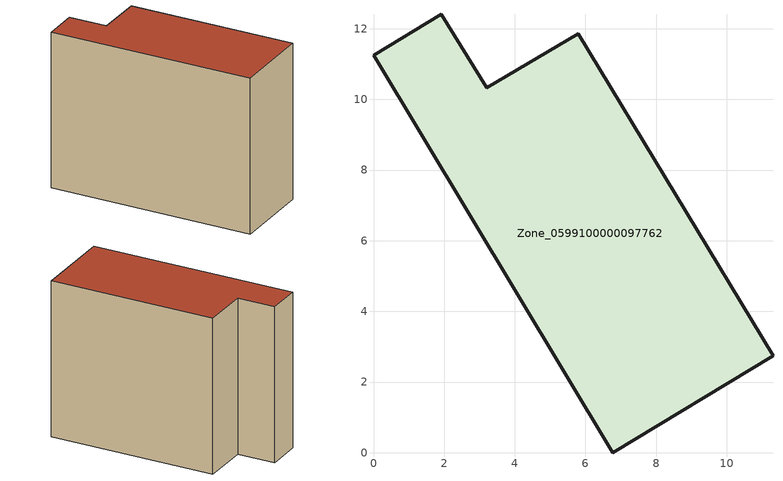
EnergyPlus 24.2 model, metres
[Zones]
Zone_0599100000097762
 floor ground (C_G): 6.77,0 0,11.25 1.92,12.41 3.2,10.33 5.8,11.87 11.31,2.74 z0
 wall outside (C_F): 3.2,10.33 1.92,12.41 0,11.25 6.77,0 11.31,2.74 5.8,11.87 3.2,10.33 z0:10.06
 roof outside (C_R): 11.31,2.74 5.8,11.87 3.2,10.33 1.92,12.41 0,11.25 6.77,0 z10.06
[BUILDING]
Pand.0599100000097762: North Axis=0; Terrain=City; Loads Convergence Tolerance Value=0.04; Temperature Convergence Tolerance Value=0.4; Solar Distribution=FullExterior; Maximum Number of Warmup Days=25; Minimum Number of Warmup Days=1
[Site:Location]
Rotterdam.The.Hague.AP_ZH_NLD Design_Conditions: Latitude=51.96; Longitude=4.45; Time Zone=1; Elevation=-4.5
[SITE:GROUNDTEMPERATURE:BUILDINGSURFACE]
18, 18, 18, 18, 18, 18, 18, 18, 18, 18, 18, 18
[MATERIAL] Thermal Absorptance=0.9; Solar Absorptance=0.7; Visible Absorptance=0.7
Name | Roughness | Thickness | Conductivity | Density | Specific Heat
G.TI.1946 | MediumSmooth | 0.15 | 1 | 540 | 1210
F.TI.1946 | Rough | 0.3 | 0.857143 | 1920 | 840
R.TI.1946 | MediumRough | 0.2 | 0.1 | 1500 | 1000
[CONSTRUCTION]
C_G: G.TI.1946
C_F: F.TI.1946
C_R: R.TI.1946
[ZONE]
Zone_0599100000097762: Type=1; Multiplier=1; Ceiling Height=Autocalculate; Volume=Autocalculate; Floor Area=autocalculate; Part of Total Floor Area=Yes
[ZONEINFILTRATION:DESIGNFLOWRATE]
Infil_Zone_0599100000097762: Zone or ZoneList or Space or SpaceList=Zone_0599100000097762; Schedule=AlwaysOn; Design Flow Rate Calculation Method=Flow/Area; Flow Rate per Floor Area=0.003; Constant Term Coefficient=1; Temperature Term Coefficient=0; Velocity Term Coefficient=0; Velocity Squared Term Coefficient=0
[HVACTEMPLATE:ZONE:IDEALLOADSAIRSYSTEM]
Zone_0599100000097762: Maximum Heating Supply Air Temperature=50; Minimum Cooling Supply Air Temperature=13; Maximum Heating Supply Air Humidity Ratio=0.0156; Minimum Cooling Supply Air Humidity Ratio=0.0077; Heating Limit=NoLimit; Cooling Limit=NoLimit; Dehumidification Control Type=ConstantSensibleHeatRatio; Cooling Sensible Heat Ratio=0.7; Dehumidification Setpoint=60; Humidification Control Type=None; Humidification Setpoint=30; Outdoor Air Method=None; Outdoor Air Flow Rate per Person=0.00944; Outdoor Air Flow Rate per Zone Floor Area=0; Outdoor Air Flow Rate per Zone=0; Demand Controlled Ventilation Type=None; Outdoor Air Economizer Type=NoEconomizer; Heat Recovery Type=None; Sensible Heat Recovery Effectiveness=0.7; Latent Heat Recovery Effectiveness=0.65
[ZONECONTROL:THERMOSTAT]
ThermostatControl_Zone_0599100000097762: Zone or ZoneList=Zone_0599100000097762; Control Type Schedule=DualSetpointControlType; Control 1=Thermostat_Zone_0599100000097762; Temperature Difference Between Cutout And Setpoint=0
[THERMOSTATSETPOINT:DUALSETPOINT]
Thermostat_Zone_0599100000097762: Heating Setpoint Temperature Schedule=HeatingSetpoint_Zone_0599100000097762; Cooling Setpoint Temperature Schedule=CoolingSetpoint_Zone_0599100000097762
[SCHEDULE:COMPACT]
HeatingSetpoint_Zone_0599100000097762: Through: 12/31, For: AllDays, Until: 24:00, 21
CoolingSetpoint_Zone_0599100000097762: Through: 12/31, For: AllDays, Until: 24:00, 24
DualSetpointControlType: Through: 12/31, For: AllDays, Until: 24:00, 4
AlwaysOn: Through: 12/31, For: AllDays, Until: 24:00, 1
